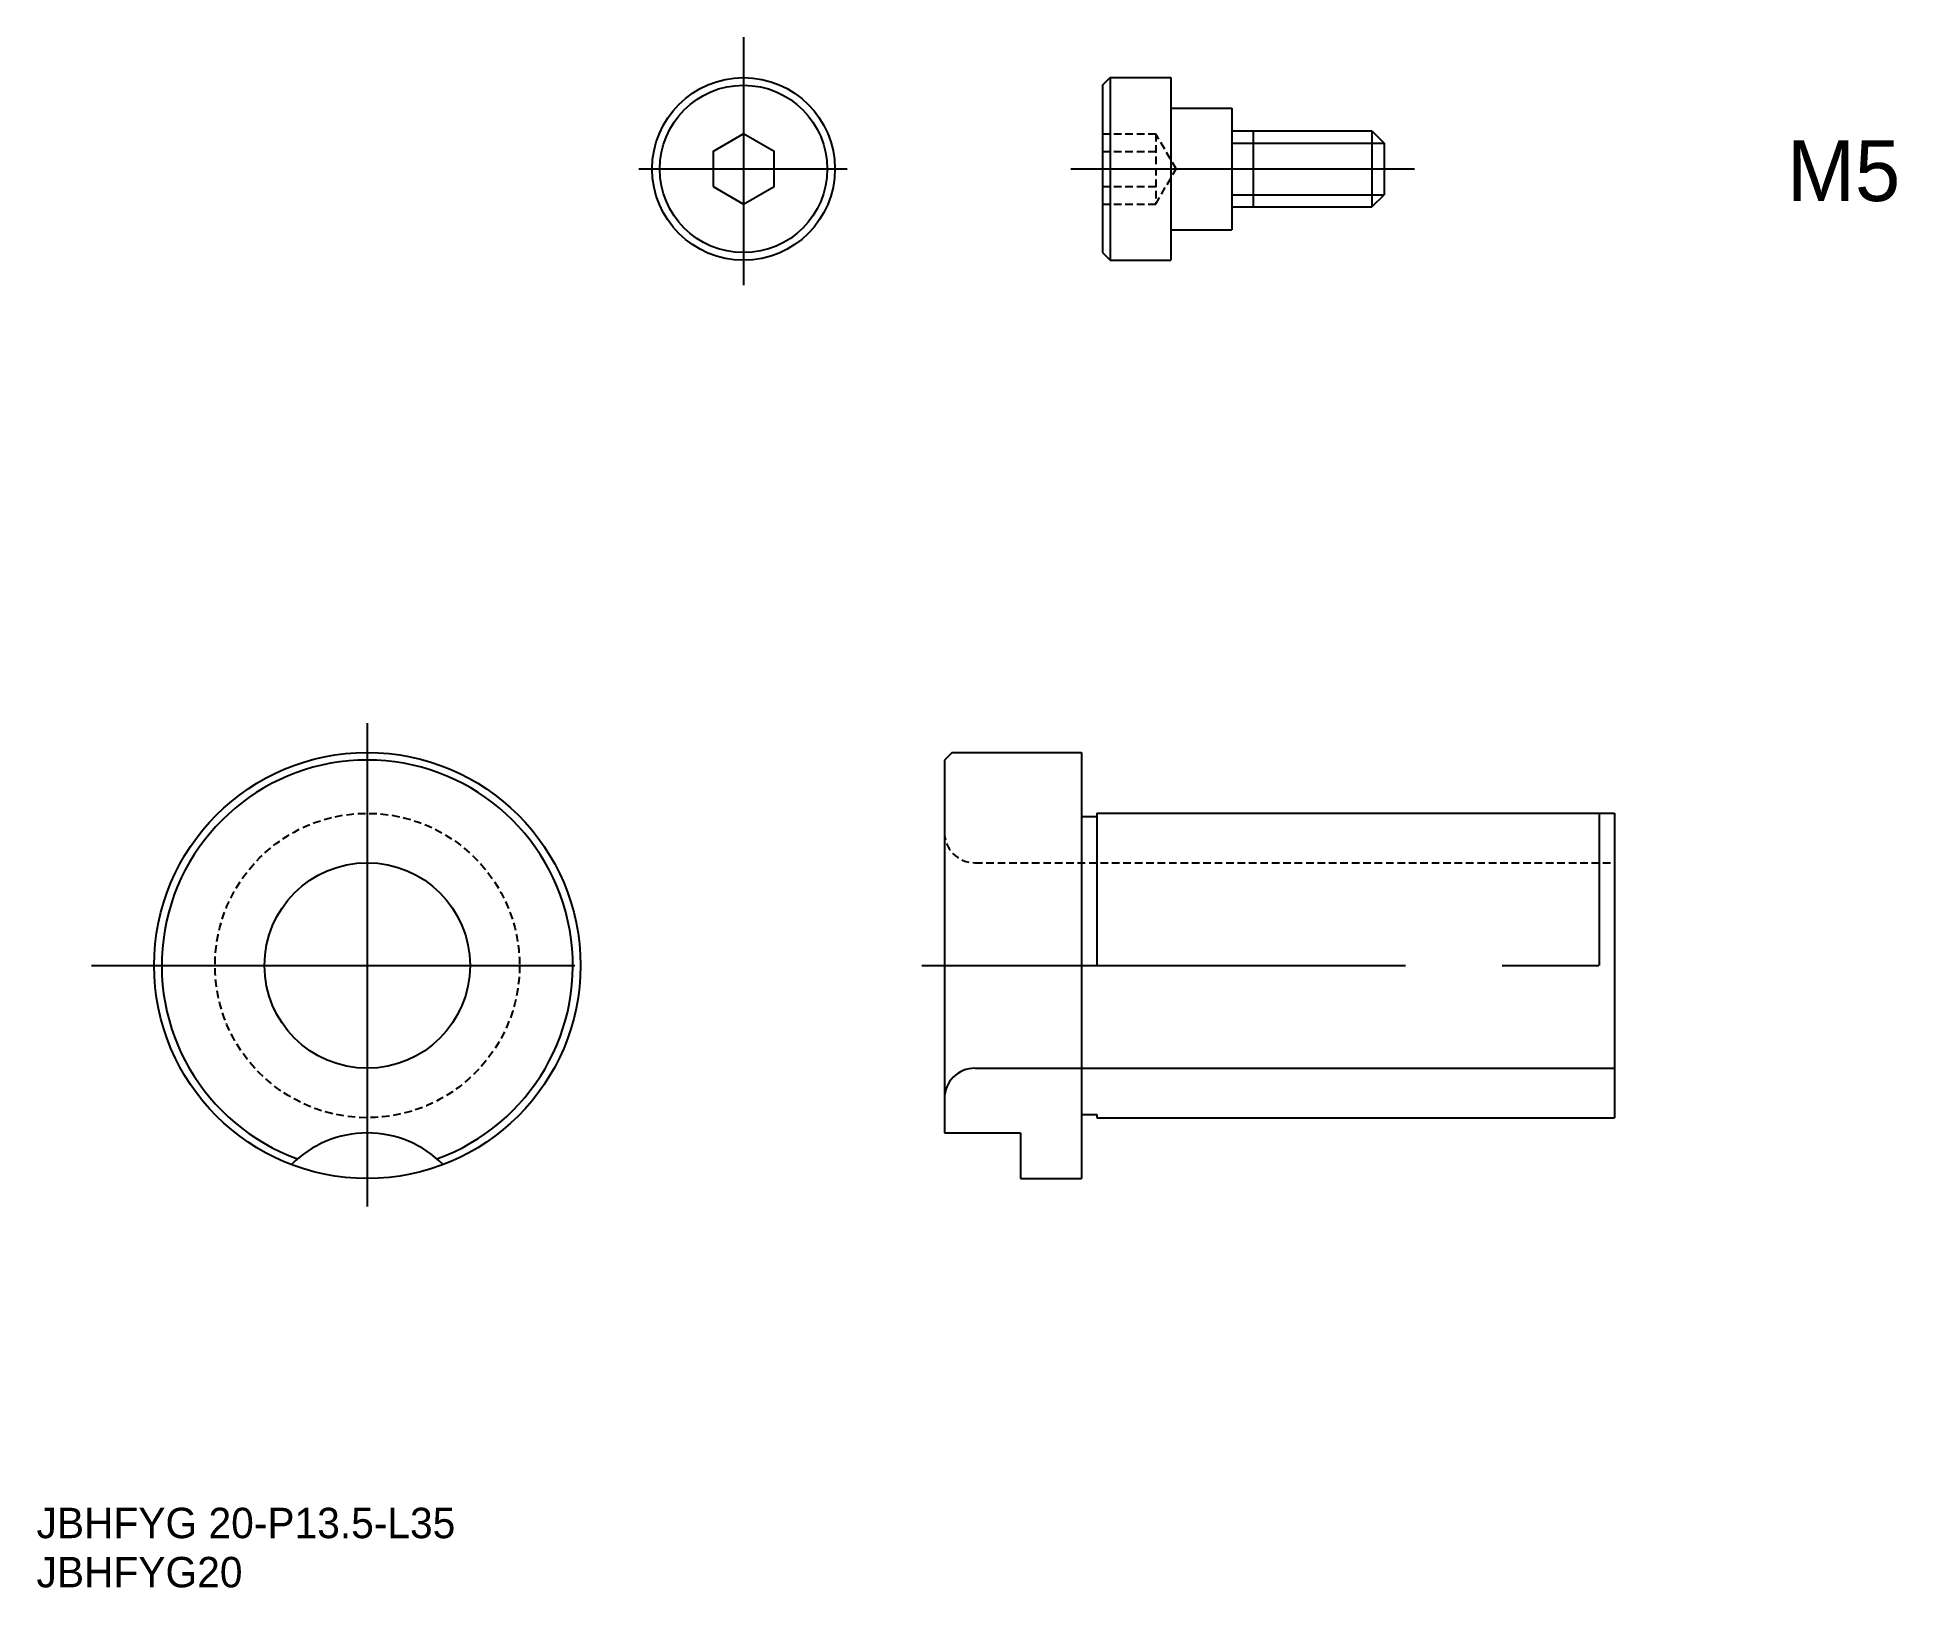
# Model space of a CAD drawing. Extents: x 96 to 218, y 148 to 250.
import ezdxf

# ---------------------------------------------------------------- set-up
doc = ezdxf.new("R2010")
doc.units = 0
doc.header["$MEASUREMENT"] = 0
doc.linetypes.add('CENTER', pattern=[50.8, 31.75, -6.35, 6.35, -6.35])
doc.linetypes.add('DASHED', pattern=[0.75, 0.5, -0.25])
doc.layers.get('0').update_dxf_attribs({"linetype": 'CONTINUOUS'})
doc.layers.add('CENTER', color=1, linetype='CENTER')

msp = doc.modelspace()

# ---------------------------------------------------------------- linework, layer by layer
at = {"color": 7, "linetype": 'Continuous'}
for p, q in [((165.68, 246.71), (166.18, 247.21)), ((165.68, 246.71), (165.68, 235.71)), ((166.18, 247.21), (170.18, 247.21)), ((166.18, 247.21), (166.18, 235.21)), ((170.18, 247.21), (170.18, 235.21)), ((170.18, 245.21), (174.18, 245.21)), ((174.18, 245.21), (174.18, 237.21)), ((174.18, 243.71), (183.38, 243.71)), ((175.58, 243.71), (175.58, 238.71)), ((183.38, 243.71), (183.38, 238.71)), ((183.38, 243.71), (184.18, 242.91)), ((174.18, 242.91), (184.18, 242.91)), ((184.18, 242.91), (184.18, 239.51)), ((174.18, 239.51), (184.18, 239.51)), ((183.38, 238.71), (184.18, 239.51)), ((174.18, 238.71), (183.38, 238.71)), ((170.18, 237.21), (174.18, 237.21)), ((165.68, 235.71), (166.18, 235.21)), ((166.18, 235.21), (170.18, 235.21))]:
    msp.add_line(p, q, dxfattribs=at)
at = {"color": 3, "linetype": 'DASHED'}
for p, q in [((165.68, 243.52), (169.18, 243.52)), ((170.52, 241.21), (169.18, 243.52)), ((169.18, 243.52), (169.18, 238.9)), ((165.68, 242.36), (169.18, 242.36)), ((169.18, 238.9), (170.52, 241.21)), ((165.68, 240.05), (169.18, 240.05)), ((165.68, 238.9), (169.18, 238.9)), ((157.3, 195.62), (199.3, 195.62))]:
    msp.add_line(p, q, dxfattribs=at)
for p, q in [((155.8, 202.87), (155.3, 202.37)), ((155.8, 202.87), (164.3, 202.87)), ((164.3, 202.87), (164.3, 174.87)), ((155.3, 202.37), (155.3, 177.87)), ((164.3, 198.67), (165.3, 198.67)), ((165.3, 198.87), (199.3, 198.87)), ((165.3, 198.87), (165.3, 188.87)), ((198.3, 198.87), (198.3, 188.87)), ((199.3, 198.87), (199.3, 178.87)), ((157.3, 182.12), (199.3, 182.12)), ((164.3, 179.07), (165.3, 179.07)), ((165.3, 179.07), (165.3, 178.87)), ((165.3, 178.87), (199.3, 178.87)), ((155.3, 177.87), (160.3, 177.87)), ((160.3, 177.87), (160.3, 174.87)), ((160.3, 174.87), (164.3, 174.87))]:
    msp.add_line(p, q)
at = {"color": 7, "linetype": 'Continuous'}
msp.add_lwpolyline([(140.11, 240.05), (142.11, 238.9), (144.11, 240.05), (144.11, 242.36), (142.11, 243.52), (140.11, 242.36)], close=True, dxfattribs=at)
for centre, radius in [((142.11, 241.21), 6), ((142.11, 241.21), 5.5), ((117.4, 188.87), 14), ((117.4, 188.87), 6.75)]:
    msp.add_circle(centre, radius, dxfattribs=at)
at = {"color": 3, "linetype": 'DASHED'}
msp.add_circle((117.4, 188.87), 10, dxfattribs=at)
at = {"color": 7, "linetype": 'Continuous'}
for centre, radius, start, end in [((117.4, 188.87), 13.5, 289.8063, 250.1937), ((157.3, 180.12), 2, 90, 180), ((117.4, 170.87), 7, 44.6183, 135.3817)]:
    msp.add_arc(centre, radius, start, end, dxfattribs=at)
at = {"color": 3, "linetype": 'DASHED'}
msp.add_arc((157.3, 197.62), 2, 180, 270, dxfattribs=at)
at = {"layer": 'CENTER', "linetype": 'CENTER'}
for p, q in [((142.11, 249.87), (142.11, 233.58)), ((135.23, 241.21), (148.92, 241.21)), ((163.61, 241.21), (186.17, 241.21)), ((117.4, 204.79), (117.4, 170.68)), ((99.29, 188.87), (135.83, 188.87)), ((153.82, 188.87), (200.38, 188.87))]:
    msp.add_line(p, q, dxfattribs=at)

# ---------------------------------------------------------------- texts
for s, height, p in [('M5', 4, (210.64, 239.1)), ('JBHFYG 20-P13.5-L35', 2, (95.68, 151.24)), ('JBHFYG20', 2, (95.68, 148.01))]:
    msp.add_text(s, height=height).set_placement(p)

doc.saveas('drawing.dxf')
